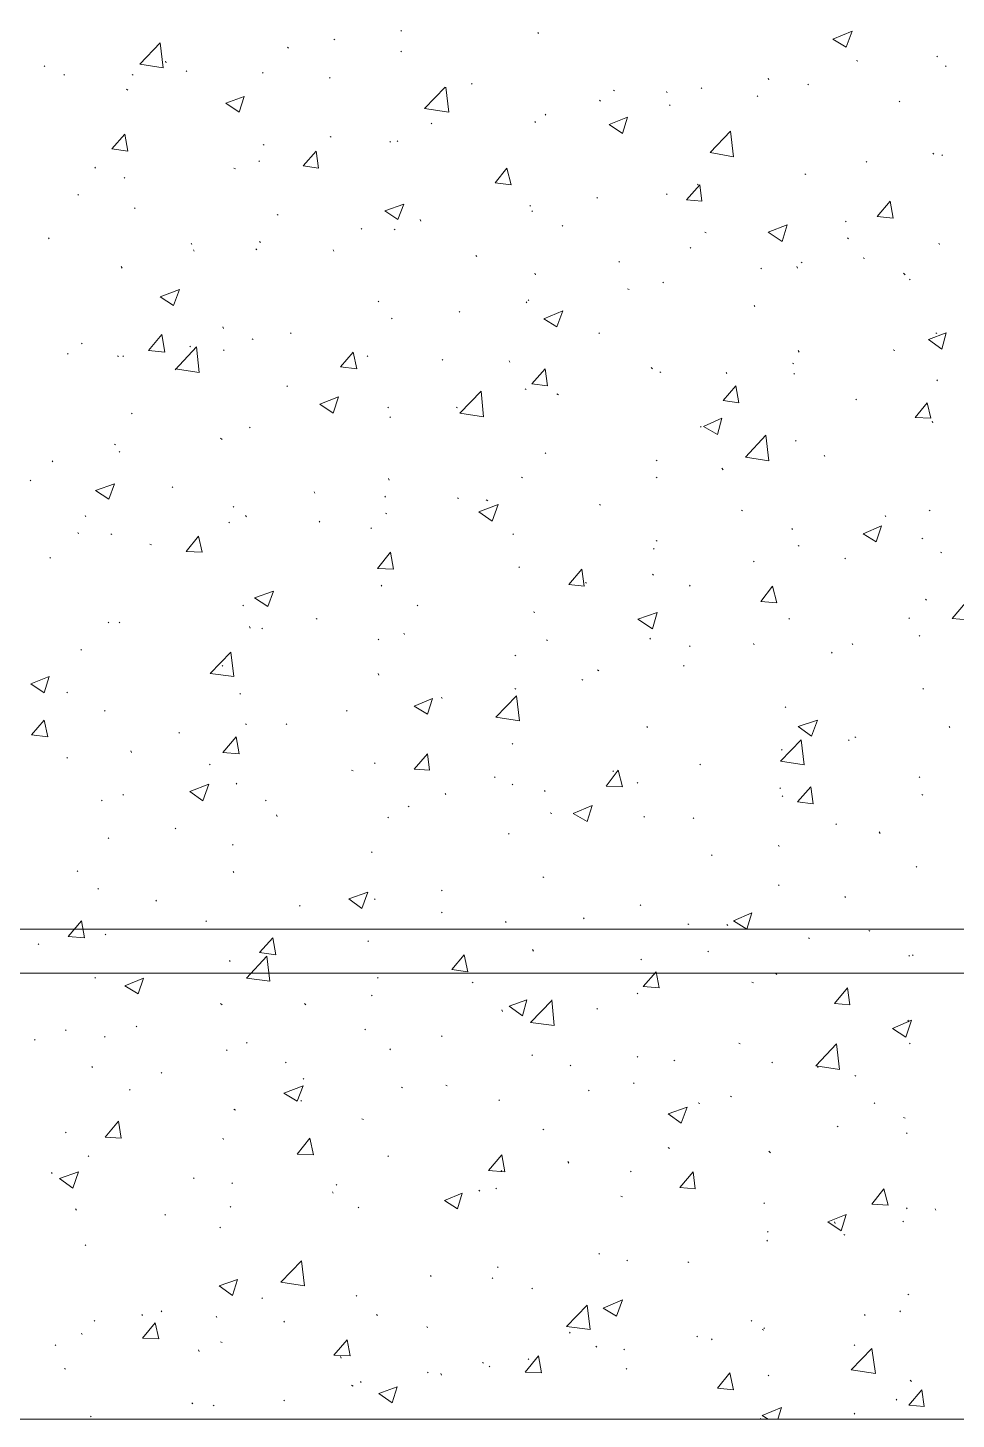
# Model space of a CAD drawing. Header units: millimetres. Extents: x 2928 to 3112, y 1220 to 1280.
# Drawn here: x 2953.118 to 2955.221, y 1240.79 to 1243.941 of the extents above; entities that cross this region are included whole.
import ezdxf

# ---------------------------------------------------------------- set-up
doc = ezdxf.new("R2010")
doc.units = ezdxf.units.MM

msp = doc.modelspace()

# ---------------------------------------------------------------- linework, layer by layer
at = {"color": 253, "linetype": 'Continuous', "lineweight": 5, "true_color": 0x9a9a9a}
for points in [[(2940.97965, 1262.56226), (2981.54689, 1262.56226), (2981.54689, 1240.79028), (2940.97965, 1240.79028)], [(2941.98633, 1261.55224), (2980.53854, 1261.55224), (2980.53854, 1241.8003), (2941.98633, 1241.8003)]]:
    msp.add_lwpolyline(points, close=True, dxfattribs=at)
msp.add_lwpolyline([(2961.2116, 1241.9003), (2942.08633, 1241.9003), (2942.08633, 1247.74538), (2950.25144, 1247.74538), (2950.25144, 1256.61384), (2942.08633, 1256.61384), (2942.08633, 1261.45224), (2961.2116, 1261.45224), (2961.2116, 1249.1904)], dxfattribs=at)
at = {"color": 92, "linetype": 'Continuous', "lineweight": 13, "true_color": 0x00b800}
for points in [[(2953.96483, 1243.93366), (2953.96316, 1243.93533), (2953.96316, 1243.93533)], [(2953.37149, 1243.85866), (2953.41816, 1243.90699), (2953.41816, 1243.90699)], [(2953.42482, 1243.85032), (2953.41816, 1243.90699), (2953.41816, 1243.90699)], [(2953.81316, 1243.91366), (2953.8115, 1243.91533), (2953.8115, 1243.91533)], [(2954.27484, 1243.92866), (2954.27317, 1243.93033), (2954.27317, 1243.93033)], [(2954.94151, 1243.91533), (2954.98485, 1243.93366), (2954.98485, 1243.93366)], [(2954.94151, 1243.91533), (2954.97151, 1243.89699), (2954.97151, 1243.89699)], [(2954.97151, 1243.89699), (2954.98485, 1243.93366), (2954.98485, 1243.93366)], [(2953.70816, 1243.89533), (2953.70649, 1243.89699), (2953.70649, 1243.89699)], [(2953.96483, 1243.88699), (2953.96316, 1243.88866), (2953.96316, 1243.88866)], [(2955.17818, 1243.87533), (2955.17652, 1243.87699), (2955.17652, 1243.87699)], [(2953.15649, 1243.85366), (2953.15482, 1243.85532), (2953.15482, 1243.85532)], [(2953.37149, 1243.85866), (2953.42482, 1243.85032), (2953.42482, 1243.85032)], [(2953.43149, 1243.86199), (2953.42982, 1243.86533), (2953.42982, 1243.86533)], [(2953.47816, 1243.84199), (2953.47649, 1243.84366), (2953.47649, 1243.84366)], [(2954.99818, 1243.86533), (2954.99485, 1243.86699), (2954.99485, 1243.86699)], [(2955.19818, 1243.85366), (2955.19652, 1243.85532), (2955.19652, 1243.85532)], [(2953.20149, 1243.83366), (2953.19982, 1243.83532), (2953.19982, 1243.83532)], [(2953.35649, 1243.83366), (2953.35482, 1243.83532), (2953.35482, 1243.83532)], [(2953.65149, 1243.83866), (2953.64983, 1243.84032), (2953.64983, 1243.84032)], [(2953.80316, 1243.82699), (2953.8015, 1243.82866), (2953.8015, 1243.82866)], [(2954.12483, 1243.81366), (2954.12317, 1243.81532), (2954.12317, 1243.81532)], [(2954.79651, 1243.82366), (2954.79484, 1243.82699), (2954.79484, 1243.82699)], [(2954.88651, 1243.81199), (2954.88484, 1243.81366), (2954.88484, 1243.81366)], [(2953.34482, 1243.80032), (2953.34149, 1243.80199), (2953.34149, 1243.80199)], [(2953.56649, 1243.77032), (2953.60816, 1243.78532), (2953.60816, 1243.78532)], [(2953.59649, 1243.75032), (2953.60816, 1243.78532), (2953.60816, 1243.78532)], [(2954.0165, 1243.75866), (2954.06317, 1243.80699), (2954.06317, 1243.80699)], [(2954.0715, 1243.75032), (2954.06483, 1243.80699), (2954.06483, 1243.80699)], [(2954.4465, 1243.79866), (2954.44484, 1243.80032), (2954.44484, 1243.80032)], [(2954.56651, 1243.79366), (2954.56484, 1243.79699), (2954.56484, 1243.79699)], [(2954.64484, 1243.80366), (2954.64317, 1243.80532), (2954.64317, 1243.80532)], [(2954.77151, 1243.78532), (2954.76984, 1243.78699), (2954.76984, 1243.78699)], [(2953.56649, 1243.77032), (2953.59649, 1243.75032), (2953.59649, 1243.75032)], [(2954.0165, 1243.75866), (2954.0715, 1243.75032), (2954.0715, 1243.75032)], [(2954.41484, 1243.77532), (2954.41317, 1243.77699), (2954.41317, 1243.77699)], [(2954.57317, 1243.76532), (2954.57151, 1243.76699), (2954.57151, 1243.76699)], [(2955.09318, 1243.77366), (2955.09151, 1243.77532), (2955.09151, 1243.77532)], [(2954.03317, 1243.72366), (2954.0315, 1243.72532), (2954.0315, 1243.72532)], [(2954.26817, 1243.72699), (2954.2665, 1243.72866), (2954.2665, 1243.72866)], [(2954.2915, 1243.74366), (2954.28984, 1243.74532), (2954.28984, 1243.74532)], [(2954.43484, 1243.72199), (2954.47651, 1243.73866), (2954.47651, 1243.73866)], [(2954.43484, 1243.72199), (2954.46484, 1243.70199), (2954.46484, 1243.70199)], [(2954.46484, 1243.70199), (2954.47651, 1243.73866), (2954.47651, 1243.73866)], [(2953.30816, 1243.66699), (2953.33816, 1243.70032), (2953.33816, 1243.70032)], [(2953.34482, 1243.66199), (2953.33816, 1243.70032), (2953.33816, 1243.70032)], [(2953.80483, 1243.69366), (2953.80316, 1243.69532), (2953.80316, 1243.69532)], [(2953.93983, 1243.68199), (2953.93816, 1243.68366), (2953.93816, 1243.68366)], [(2953.9565, 1243.68366), (2953.95483, 1243.68532), (2953.95483, 1243.68532)], [(2954.66317, 1243.65866), (2954.70984, 1243.70699), (2954.70984, 1243.70699)], [(2954.71651, 1243.64866), (2954.70984, 1243.70699), (2954.70984, 1243.70699)], [(2953.30816, 1243.66699), (2953.34482, 1243.66199), (2953.34482, 1243.66199)], [(2953.65316, 1243.67532), (2953.65149, 1243.67699), (2953.65149, 1243.67699)], [(2953.74149, 1243.62866), (2953.7715, 1243.66199), (2953.7715, 1243.66199)], [(2953.7765, 1243.62365), (2953.7715, 1243.66199), (2953.7715, 1243.66199)], [(2954.66317, 1243.65866), (2954.71651, 1243.64866), (2954.71651, 1243.64866)], [(2955.16985, 1243.65532), (2955.16818, 1243.65699), (2955.16818, 1243.65699)], [(2955.18985, 1243.65199), (2955.18818, 1243.65366), (2955.18818, 1243.65366)], [(2953.27149, 1243.62365), (2953.26982, 1243.62532), (2953.26982, 1243.62532)], [(2953.58816, 1243.62199), (2953.58483, 1243.62365), (2953.58483, 1243.62365)], [(2953.64316, 1243.63866), (2953.64149, 1243.64032), (2953.64149, 1243.64032)], [(2953.74149, 1243.62866), (2953.7765, 1243.62365), (2953.7765, 1243.62365)], [(2954.1765, 1243.59032), (2954.20317, 1243.62365), (2954.20317, 1243.62365)], [(2954.21317, 1243.58532), (2954.20317, 1243.62365), (2954.20317, 1243.62365)], [(2955.01818, 1243.63699), (2955.01651, 1243.63866), (2955.01651, 1243.63866)], [(2953.33816, 1243.60032), (2953.33649, 1243.60199), (2953.33649, 1243.60199)], [(2954.1765, 1243.59032), (2954.21317, 1243.58532), (2954.21317, 1243.58532)], [(2954.87984, 1243.60865), (2954.87818, 1243.61032), (2954.87818, 1243.61032)], [(2953.23315, 1243.56199), (2953.23149, 1243.56365), (2953.23149, 1243.56365)], [(2954.56651, 1243.56365), (2954.56484, 1243.56532), (2954.56484, 1243.56532)], [(2954.60984, 1243.55199), (2954.63984, 1243.58532), (2954.63984, 1243.58532)], [(2954.63651, 1243.58532), (2954.63484, 1243.58699), (2954.63484, 1243.58699)], [(2954.64484, 1243.54865), (2954.63984, 1243.58532), (2954.63984, 1243.58532)], [(2953.36149, 1243.53199), (2953.35982, 1243.53365), (2953.35982, 1243.53365)], [(2953.9265, 1243.52699), (2953.96983, 1243.54199), (2953.96983, 1243.54199)], [(2953.9265, 1243.52699), (2953.9565, 1243.50699), (2953.9565, 1243.50699)], [(2953.9565, 1243.50699), (2953.96983, 1243.54199), (2953.96983, 1243.54199)], [(2954.2565, 1243.53699), (2954.25484, 1243.53865), (2954.25484, 1243.53865)], [(2954.2615, 1243.52532), (2954.25984, 1243.52699), (2954.25984, 1243.52699)], [(2954.40817, 1243.55532), (2954.4065, 1243.55699), (2954.4065, 1243.55699)], [(2954.60984, 1243.55199), (2954.64484, 1243.54865), (2954.64484, 1243.54865)], [(2955.04151, 1243.51365), (2955.07151, 1243.54865), (2955.07151, 1243.54865)], [(2955.07818, 1243.51032), (2955.07151, 1243.54865), (2955.07151, 1243.54865)], [(2953.68483, 1243.51699), (2953.68316, 1243.51865), (2953.68316, 1243.51865)], [(2954.00817, 1243.50365), (2954.0065, 1243.50699), (2954.0065, 1243.50699)], [(2954.79484, 1243.47865), (2954.83818, 1243.49532), (2954.83818, 1243.49532)], [(2954.82651, 1243.45699), (2954.83818, 1243.49532), (2954.83818, 1243.49532)], [(2954.97151, 1243.50199), (2954.96985, 1243.50365), (2954.96985, 1243.50365)], [(2955.04151, 1243.51365), (2955.07818, 1243.51032), (2955.07818, 1243.51032)], [(2953.16649, 1243.46365), (2953.16482, 1243.46532), (2953.16482, 1243.46532)], [(2953.87483, 1243.48532), (2953.87316, 1243.48699), (2953.87316, 1243.48699)], [(2953.94983, 1243.48365), (2953.94816, 1243.48532), (2953.94816, 1243.48532)], [(2954.32984, 1243.49199), (2954.32817, 1243.49365), (2954.32817, 1243.49365)], [(2954.65484, 1243.47699), (2954.65151, 1243.47865), (2954.65151, 1243.47865)], [(2954.79484, 1243.47865), (2954.82651, 1243.45699), (2954.82651, 1243.45699)], [(2954.97651, 1243.46365), (2954.97485, 1243.46532), (2954.97485, 1243.46532)], [(2953.48982, 1243.45032), (2953.48816, 1243.45365), (2953.48816, 1243.45365)], [(2953.49482, 1243.43532), (2953.49316, 1243.43865), (2953.49316, 1243.43865)], [(2953.63649, 1243.43865), (2953.63483, 1243.44032), (2953.63483, 1243.44032)], [(2953.64483, 1243.45532), (2953.64316, 1243.45699), (2953.64316, 1243.45699)], [(2953.8115, 1243.43532), (2953.80983, 1243.43865), (2953.80983, 1243.43865)], [(2954.61984, 1243.44199), (2954.61817, 1243.44365), (2954.61817, 1243.44365)], [(2955.18318, 1243.45032), (2955.18152, 1243.45365), (2955.18152, 1243.45365)], [(2953.33149, 1243.39699), (2953.32982, 1243.40032), (2953.32982, 1243.40032)], [(2954.13483, 1243.42365), (2954.13317, 1243.42532), (2954.13317, 1243.42532)], [(2954.45817, 1243.41032), (2954.4565, 1243.41199), (2954.4565, 1243.41199)], [(2954.86151, 1243.39699), (2954.85984, 1243.40032), (2954.85984, 1243.40032)], [(2954.87151, 1243.40865), (2954.86984, 1243.41032), (2954.86984, 1243.41032)], [(2955.01318, 1243.41865), (2955.00985, 1243.42032), (2955.00985, 1243.42032)], [(2954.26817, 1243.38198), (2954.2665, 1243.38532), (2954.2665, 1243.38532)], [(2954.77984, 1243.39532), (2954.77818, 1243.39699), (2954.77818, 1243.39699)], [(2955.10485, 1243.38198), (2955.10151, 1243.38532), (2955.10151, 1243.38532)], [(2955.11651, 1243.37032), (2955.11485, 1243.37198), (2955.11485, 1243.37198)], [(2953.41816, 1243.33198), (2953.46149, 1243.34865), (2953.46149, 1243.34865)], [(2953.44816, 1243.31198), (2953.46149, 1243.34865), (2953.46149, 1243.34865)], [(2954.47984, 1243.34865), (2954.47651, 1243.35032), (2954.47651, 1243.35032)], [(2954.55817, 1243.36365), (2954.55651, 1243.36532), (2954.55651, 1243.36532)], [(2953.41816, 1243.33198), (2953.44816, 1243.31198), (2953.44816, 1243.31198)], [(2953.91316, 1243.32032), (2953.9115, 1243.32198), (2953.9115, 1243.32198)], [(2954.24817, 1243.31865), (2954.2465, 1243.32032), (2954.2465, 1243.32032)], [(2954.25317, 1243.32365), (2954.2515, 1243.32532), (2954.2515, 1243.32532)], [(2954.76484, 1243.31032), (2954.76318, 1243.31198), (2954.76318, 1243.31198)], [(2953.94316, 1243.28198), (2953.9415, 1243.28365), (2953.9415, 1243.28365)], [(2954.0965, 1243.29698), (2954.09483, 1243.29865), (2954.09483, 1243.29865)], [(2954.2865, 1243.28198), (2954.32984, 1243.30032), (2954.32984, 1243.30032)], [(2954.2865, 1243.28198), (2954.3165, 1243.26365), (2954.3165, 1243.26365)], [(2954.3165, 1243.26365), (2954.32984, 1243.30032), (2954.32984, 1243.30032)], [(2953.39149, 1243.21032), (2953.42149, 1243.24698), (2953.42149, 1243.24698)], [(2953.42816, 1243.20698), (2953.42149, 1243.24698), (2953.42149, 1243.24698)], [(2953.56149, 1243.26032), (2953.55983, 1243.26365), (2953.55983, 1243.26365)], [(2953.71483, 1243.24865), (2953.71316, 1243.25032), (2953.71316, 1243.25032)], [(2954.41317, 1243.24865), (2954.4115, 1243.25032), (2954.4115, 1243.25032)], [(2955.15818, 1243.23532), (2955.19818, 1243.25032), (2955.19818, 1243.25032)], [(2955.17652, 1243.24865), (2955.17485, 1243.25032), (2955.17485, 1243.25032)], [(2955.18818, 1243.21365), (2955.19818, 1243.25032), (2955.19818, 1243.25032)], [(2953.24149, 1243.22532), (2953.23982, 1243.22698), (2953.23982, 1243.22698)], [(2953.45149, 1243.16698), (2953.49982, 1243.21865), (2953.49982, 1243.21865)], [(2953.48649, 1243.21865), (2953.48482, 1243.22032), (2953.48482, 1243.22032)], [(2953.50649, 1243.16031), (2953.49982, 1243.21865), (2953.49982, 1243.21865)], [(2953.56316, 1243.21032), (2953.56149, 1243.21198), (2953.56149, 1243.21198)], [(2953.62816, 1243.23532), (2953.62649, 1243.23698), (2953.62649, 1243.23698)], [(2955.08151, 1243.21032), (2955.07818, 1243.21198), (2955.07818, 1243.21198)], [(2955.15818, 1243.23532), (2955.18818, 1243.21365), (2955.18818, 1243.21365)], [(2953.20982, 1243.20198), (2953.20815, 1243.20365), (2953.20815, 1243.20365)], [(2953.32316, 1243.19698), (2953.32149, 1243.19865), (2953.32149, 1243.19865)], [(2953.33482, 1243.19698), (2953.33316, 1243.19865), (2953.33316, 1243.19865)], [(2953.39149, 1243.21032), (2953.42816, 1243.20698), (2953.42816, 1243.20698)], [(2953.8265, 1243.17365), (2953.85483, 1243.20698), (2953.85483, 1243.20698)], [(2953.86316, 1243.16865), (2953.85483, 1243.20698), (2953.85483, 1243.20698)], [(2953.88816, 1243.19698), (2953.8865, 1243.19865), (2953.8865, 1243.19865)], [(2954.05817, 1243.18865), (2954.0565, 1243.19032), (2954.0565, 1243.19032)], [(2954.20983, 1243.18365), (2954.20817, 1243.18698), (2954.20817, 1243.18698)], [(2954.85318, 1243.18032), (2954.84984, 1243.18198), (2954.84984, 1243.18198)], [(2954.86484, 1243.20698), (2954.86318, 1243.21032), (2954.86318, 1243.21032)], [(2953.45149, 1243.16865), (2953.50649, 1243.16031), (2953.50649, 1243.16031)], [(2953.8265, 1243.17365), (2953.86316, 1243.16865), (2953.86316, 1243.16865)], [(2954.25984, 1243.13531), (2954.28984, 1243.16865), (2954.28984, 1243.16865)], [(2954.29484, 1243.13031), (2954.28984, 1243.16865), (2954.28984, 1243.16865)], [(2954.53317, 1243.16865), (2954.52984, 1243.17198), (2954.52984, 1243.17198)], [(2954.55151, 1243.16031), (2954.54984, 1243.16198), (2954.54984, 1243.16198)], [(2954.70151, 1243.15865), (2954.69984, 1243.16031), (2954.69984, 1243.16031)], [(2954.85484, 1243.15698), (2954.85318, 1243.15865), (2954.85318, 1243.15865)], [(2953.70649, 1243.12865), (2953.70483, 1243.13031), (2953.70483, 1243.13031)], [(2954.0965, 1243.06865), (2954.14483, 1243.11865), (2954.14483, 1243.11865)], [(2954.14983, 1243.06031), (2954.14483, 1243.11865), (2954.14483, 1243.11865)], [(2954.2465, 1243.12198), (2954.24484, 1243.12365), (2954.24484, 1243.12365)], [(2954.25984, 1243.13531), (2954.29484, 1243.13031), (2954.29484, 1243.13031)], [(2954.69317, 1243.09698), (2954.72151, 1243.13031), (2954.72151, 1243.13031)], [(2954.72818, 1243.09198), (2954.72151, 1243.13031), (2954.72151, 1243.13031)], [(2955.17818, 1243.14198), (2955.17652, 1243.14365), (2955.17652, 1243.14365)], [(2953.77983, 1243.08865), (2953.8215, 1243.10531), (2953.8215, 1243.10531)], [(2953.77983, 1243.08865), (2953.80983, 1243.06865), (2953.80983, 1243.06865)], [(2953.80983, 1243.06865), (2953.8215, 1243.10531), (2953.8215, 1243.10531)], [(2954.31984, 1243.11031), (2954.3165, 1243.11198), (2954.3165, 1243.11198)], [(2954.69317, 1243.09698), (2954.72818, 1243.09198), (2954.72818, 1243.09198)], [(2954.99485, 1243.09865), (2954.99318, 1243.10031), (2954.99318, 1243.10031)], [(2955.12818, 1243.05865), (2955.15485, 1243.09198), (2955.15485, 1243.09198)], [(2955.16318, 1243.05698), (2955.15485, 1243.09198), (2955.15485, 1243.09198)], [(2953.35482, 1243.06698), (2953.35316, 1243.06865), (2953.35316, 1243.06865)], [(2953.93483, 1243.08031), (2953.93316, 1243.08198), (2953.93316, 1243.08198)], [(2953.93983, 1243.05865), (2953.93816, 1243.06031), (2953.93816, 1243.06031)], [(2954.0915, 1243.08031), (2954.08817, 1243.08198), (2954.08817, 1243.08198)], [(2954.0965, 1243.06865), (2954.14983, 1243.06031), (2954.14983, 1243.06031)], [(2954.64817, 1243.03865), (2954.68984, 1243.05698), (2954.68984, 1243.05698)], [(2954.67984, 1243.02031), (2954.68984, 1243.05698), (2954.68984, 1243.05698)], [(2955.12818, 1243.05865), (2955.16318, 1243.05698), (2955.16318, 1243.05698)], [(2953.62149, 1243.03531), (2953.61983, 1243.03698), (2953.61983, 1243.03698)], [(2954.64317, 1243.03698), (2954.64151, 1243.03865), (2954.64151, 1243.03865)], [(2954.64817, 1243.03865), (2954.67984, 1243.02031), (2954.67984, 1243.02031)], [(2955.16818, 1243.04698), (2955.16652, 1243.05031), (2955.16652, 1243.05031)], [(2953.31649, 1242.99698), (2953.31482, 1242.99865), (2953.31482, 1242.99865)], [(2953.55816, 1243.00865), (2953.55483, 1243.01198), (2953.55483, 1243.01198)], [(2954.74318, 1242.96865), (2954.78984, 1243.01865), (2954.78984, 1243.01865)], [(2954.79651, 1242.96031), (2954.78984, 1243.01865), (2954.78984, 1243.01865)], [(2954.85818, 1243.00531), (2954.85651, 1243.00698), (2954.85651, 1243.00698)], [(2953.17482, 1242.95865), (2953.17315, 1242.96031), (2953.17315, 1242.96031)], [(2953.32649, 1242.98031), (2953.32482, 1242.98198), (2953.32482, 1242.98198)], [(2954.2915, 1242.97698), (2954.28984, 1242.97865), (2954.28984, 1242.97865)], [(2954.54317, 1242.96031), (2954.54151, 1242.96198), (2954.54151, 1242.96198)], [(2954.74318, 1242.96865), (2954.79651, 1242.96031), (2954.79651, 1242.96031)], [(2954.92318, 1242.97031), (2954.92151, 1242.97365), (2954.92151, 1242.97365)], [(2954.69317, 1242.94031), (2954.68984, 1242.94365), (2954.68984, 1242.94365)], [(2953.12482, 1242.91531), (2953.12315, 1242.91698), (2953.12315, 1242.91698)], [(2953.27149, 1242.89364), (2953.31482, 1242.90864), (2953.31482, 1242.90864)], [(2953.30149, 1242.87364), (2953.31482, 1242.90864), (2953.31482, 1242.90864)], [(2953.44649, 1242.90031), (2953.44482, 1242.90198), (2953.44482, 1242.90198)], [(2953.9365, 1242.91698), (2953.93483, 1242.92031), (2953.93483, 1242.92031)], [(2954.23817, 1242.92198), (2954.2365, 1242.92364), (2954.2365, 1242.92364)], [(2954.54317, 1242.92198), (2954.54151, 1242.92364), (2954.54151, 1242.92364)], [(2953.27149, 1242.89364), (2953.30149, 1242.87364), (2953.30149, 1242.87364)], [(2953.76816, 1242.88698), (2953.7665, 1242.89031), (2953.7665, 1242.89031)], [(2953.92816, 1242.87864), (2953.9265, 1242.88031), (2953.9265, 1242.88031)], [(2954.09317, 1242.87531), (2954.0915, 1242.87698), (2954.0915, 1242.87698)], [(2954.15983, 1242.87031), (2954.1565, 1242.87198), (2954.1565, 1242.87198)], [(2953.24982, 1242.83364), (2953.24815, 1242.83698), (2953.24815, 1242.83698)], [(2953.58483, 1242.85531), (2953.58316, 1242.85698), (2953.58316, 1242.85698)], [(2953.61316, 1242.83364), (2953.61149, 1242.83698), (2953.61149, 1242.83698)], [(2953.9315, 1242.84031), (2953.92816, 1242.84198), (2953.92816, 1242.84198)], [(2954.13983, 1242.84531), (2954.18317, 1242.86198), (2954.18317, 1242.86198)], [(2954.13983, 1242.84531), (2954.16983, 1242.82364), (2954.16983, 1242.82364)], [(2954.16983, 1242.82364), (2954.18317, 1242.86198), (2954.18317, 1242.86198)], [(2954.41484, 1242.86031), (2954.41317, 1242.86198), (2954.41317, 1242.86198)], [(2954.73651, 1242.84698), (2954.73484, 1242.84864), (2954.73484, 1242.84864)], [(2955.06151, 1242.83364), (2955.05985, 1242.83698), (2955.05985, 1242.83698)], [(2955.16152, 1242.84698), (2955.15985, 1242.84864), (2955.15985, 1242.84864)], [(2953.57483, 1242.82031), (2953.57316, 1242.82198), (2953.57316, 1242.82198)], [(2953.77983, 1242.82198), (2953.77816, 1242.82364), (2953.77816, 1242.82364)], [(2953.8965, 1242.80698), (2953.89483, 1242.80864), (2953.89483, 1242.80864)], [(2954.84984, 1242.80531), (2954.84818, 1242.80698), (2954.84818, 1242.80698)], [(2955.00985, 1242.79531), (2955.05151, 1242.81364), (2955.05151, 1242.81364)], [(2955.03985, 1242.77698), (2955.05151, 1242.81364), (2955.05151, 1242.81364)], [(2953.23315, 1242.79531), (2953.23149, 1242.79864), (2953.23149, 1242.79864)], [(2953.30816, 1242.79364), (2953.30649, 1242.79531), (2953.30649, 1242.79531)], [(2953.39816, 1242.77031), (2953.39482, 1242.77198), (2953.39482, 1242.77198)], [(2953.47649, 1242.75531), (2953.50482, 1242.79031), (2953.50482, 1242.79031)], [(2953.51316, 1242.75364), (2953.50482, 1242.79031), (2953.50482, 1242.79031)], [(2954.21817, 1242.79364), (2954.2165, 1242.79531), (2954.2165, 1242.79531)], [(2954.54317, 1242.77864), (2954.54151, 1242.78031), (2954.54151, 1242.78031)], [(2955.00985, 1242.79531), (2955.03985, 1242.77698), (2955.03985, 1242.77698)], [(2955.14485, 1242.78364), (2955.14318, 1242.78531), (2955.14318, 1242.78531)], [(2953.16982, 1242.74031), (2953.16815, 1242.74198), (2953.16815, 1242.74198)], [(2953.47649, 1242.75531), (2953.51316, 1242.75364), (2953.51316, 1242.75364)], [(2953.90983, 1242.71698), (2953.93983, 1242.75364), (2953.93983, 1242.75364)], [(2953.9465, 1242.71531), (2953.93983, 1242.75364), (2953.93983, 1242.75364)], [(2954.53651, 1242.76031), (2954.53484, 1242.76198), (2954.53484, 1242.76198)], [(2954.86484, 1242.76698), (2954.86318, 1242.76864), (2954.86318, 1242.76864)], [(2954.96985, 1242.73864), (2954.96818, 1242.74031), (2954.96818, 1242.74031)], [(2955.18818, 1242.75198), (2955.18485, 1242.75364), (2955.18485, 1242.75364)], [(2953.90983, 1242.71698), (2953.9465, 1242.71531), (2953.9465, 1242.71531)], [(2954.2315, 1242.71864), (2954.22984, 1242.72031), (2954.22984, 1242.72031)], [(2954.34317, 1242.68031), (2954.37317, 1242.71531), (2954.37317, 1242.71531)], [(2954.37817, 1242.67697), (2954.37317, 1242.71531), (2954.37317, 1242.71531)], [(2954.76318, 1242.73198), (2954.76151, 1242.73364), (2954.76151, 1242.73364)], [(2953.91983, 1242.67697), (2953.91816, 1242.67864), (2953.91816, 1242.67864)], [(2954.34317, 1242.68031), (2954.37817, 1242.67697), (2954.37817, 1242.67697)], [(2954.38317, 1242.68364), (2954.3815, 1242.68531), (2954.3815, 1242.68531)], [(2954.53484, 1242.70198), (2954.53317, 1242.70364), (2954.53317, 1242.70364)], [(2954.61817, 1242.67697), (2954.61651, 1242.67864), (2954.61651, 1242.67864)], [(2954.77818, 1242.64197), (2954.80484, 1242.67697), (2954.80484, 1242.67697)], [(2954.81484, 1242.63864), (2954.80484, 1242.67697), (2954.80484, 1242.67697)], [(2953.63149, 1242.65031), (2953.67483, 1242.66531), (2953.67483, 1242.66531)], [(2953.63149, 1242.65031), (2953.66149, 1242.63031), (2953.66149, 1242.63031)], [(2953.66149, 1242.63031), (2953.67483, 1242.66531), (2953.67483, 1242.66531)], [(2955.15318, 1242.64531), (2955.15151, 1242.64697), (2955.15151, 1242.64697)], [(2953.60649, 1242.63197), (2953.60483, 1242.63364), (2953.60483, 1242.63364)], [(2954.0015, 1242.63197), (2953.99983, 1242.63364), (2953.99983, 1242.63364)], [(2954.2665, 1242.61697), (2954.26317, 1242.61864), (2954.26317, 1242.61864)], [(2954.49984, 1242.60197), (2954.54317, 1242.61697), (2954.54317, 1242.61697)], [(2954.53317, 1242.58031), (2954.54317, 1242.61697), (2954.54317, 1242.61697)], [(2954.77818, 1242.64197), (2954.81484, 1242.63864), (2954.81484, 1242.63864)], [(2955.21152, 1242.60364), (2955.24152, 1242.63864), (2955.24152, 1242.63864)], [(2953.30149, 1242.59364), (2953.29982, 1242.59531), (2953.29982, 1242.59531)], [(2953.32649, 1242.59364), (2953.32482, 1242.59531), (2953.32482, 1242.59531)], [(2953.62149, 1242.58197), (2953.61983, 1242.58531), (2953.61983, 1242.58531)], [(2953.64983, 1242.58031), (2953.64816, 1242.58197), (2953.64816, 1242.58197)], [(2953.77316, 1242.60197), (2953.7715, 1242.60364), (2953.7715, 1242.60364)], [(2954.49984, 1242.60197), (2954.53317, 1242.58031), (2954.53317, 1242.58031)], [(2954.84318, 1242.60197), (2954.84151, 1242.60364), (2954.84151, 1242.60364)], [(2955.11485, 1242.60364), (2955.11318, 1242.60531), (2955.11318, 1242.60531)], [(2955.21152, 1242.60364), (2955.24652, 1242.60031), (2955.24652, 1242.60031)], [(2953.91316, 1242.55531), (2953.9115, 1242.55697), (2953.9115, 1242.55697)], [(2953.9715, 1242.56697), (2953.96983, 1242.57031), (2953.96983, 1242.57031)], [(2954.29484, 1242.55364), (2954.29317, 1242.55531), (2954.29317, 1242.55531)], [(2954.52817, 1242.55697), (2954.52651, 1242.55864), (2954.52651, 1242.55864)], [(2955.13818, 1242.56364), (2955.13651, 1242.56531), (2955.13651, 1242.56531)], [(2953.23982, 1242.53197), (2953.23815, 1242.53364), (2953.23815, 1242.53364)], [(2953.53149, 1242.47864), (2953.57816, 1242.52697), (2953.57816, 1242.52697)], [(2953.58483, 1242.47197), (2953.57816, 1242.52697), (2953.57816, 1242.52697)], [(2954.22317, 1242.51864), (2954.2215, 1242.52031), (2954.2215, 1242.52031)], [(2954.61817, 1242.54031), (2954.61651, 1242.54197), (2954.61651, 1242.54197)], [(2954.76318, 1242.54364), (2954.76151, 1242.54697), (2954.76151, 1242.54697)], [(2954.93985, 1242.52531), (2954.93818, 1242.52697), (2954.93818, 1242.52697)], [(2954.98651, 1242.54364), (2954.98485, 1242.54697), (2954.98485, 1242.54697)], [(2953.55983, 1242.49531), (2953.55816, 1242.49697), (2953.55816, 1242.49697)], [(2954.4115, 1242.48531), (2954.40817, 1242.48697), (2954.40817, 1242.48697)], [(2954.60484, 1242.49531), (2954.60317, 1242.49697), (2954.60317, 1242.49697)], [(2953.12482, 1242.4553), (2953.16649, 1242.47197), (2953.16649, 1242.47197)], [(2953.12482, 1242.4553), (2953.15482, 1242.4353), (2953.15482, 1242.4353)], [(2953.15482, 1242.4353), (2953.16649, 1242.47197), (2953.16649, 1242.47197)], [(2953.53149, 1242.47864), (2953.58483, 1242.47197), (2953.58483, 1242.47197)], [(2953.91316, 1242.47531), (2953.9115, 1242.47864), (2953.9115, 1242.47864)], [(2954.37484, 1242.46364), (2954.37317, 1242.46531), (2954.37317, 1242.46531)], [(2953.20815, 1242.4353), (2953.20649, 1242.43697), (2953.20649, 1242.43697)], [(2953.59983, 1242.43197), (2953.59816, 1242.43364), (2953.59816, 1242.43364)], [(2954.0565, 1242.42197), (2954.05483, 1242.4253), (2954.05483, 1242.4253)], [(2954.17817, 1242.3803), (2954.22483, 1242.42864), (2954.22483, 1242.42864)], [(2954.22317, 1242.44364), (2954.2215, 1242.4453), (2954.2215, 1242.4453)], [(2954.2315, 1242.37197), (2954.22483, 1242.42864), (2954.22483, 1242.42864)], [(2955.14651, 1242.44364), (2955.14485, 1242.4453), (2955.14485, 1242.4453)], [(2953.29315, 1242.39364), (2953.29149, 1242.3953), (2953.29149, 1242.3953)], [(2953.8415, 1242.39364), (2953.83983, 1242.3953), (2953.83983, 1242.3953)], [(2953.99316, 1242.4053), (2954.03483, 1242.42197), (2954.03483, 1242.42197)], [(2953.99316, 1242.4053), (2954.02317, 1242.38697), (2954.02317, 1242.38697)], [(2954.02317, 1242.38697), (2954.03483, 1242.42197), (2954.03483, 1242.42197)], [(2954.83484, 1242.40197), (2954.83318, 1242.40364), (2954.83318, 1242.40364)], [(2953.12649, 1242.3403), (2953.15482, 1242.37364), (2953.15482, 1242.37364)], [(2953.16315, 1242.3353), (2953.15482, 1242.37364), (2953.15482, 1242.37364)], [(2953.61316, 1242.36364), (2953.61149, 1242.3653), (2953.61149, 1242.3653)], [(2953.70483, 1242.36364), (2953.70316, 1242.3653), (2953.70316, 1242.3653)], [(2954.17817, 1242.3803), (2954.2315, 1242.37197), (2954.2315, 1242.37197)], [(2954.86318, 1242.35864), (2954.90651, 1242.37364), (2954.90651, 1242.37364)], [(2954.89318, 1242.33697), (2954.90651, 1242.37364), (2954.90651, 1242.37364)], [(2953.12649, 1242.3403), (2953.16315, 1242.3353), (2953.16315, 1242.3353)], [(2953.46149, 1242.34364), (2953.45982, 1242.3453), (2953.45982, 1242.3453)], [(2953.55983, 1242.3003), (2953.58983, 1242.3353), (2953.58983, 1242.3353)], [(2953.59649, 1242.29697), (2953.58983, 1242.3353), (2953.58983, 1242.3353)], [(2954.52151, 1242.35697), (2954.51984, 1242.35864), (2954.51984, 1242.35864)], [(2954.82318, 1242.2803), (2954.86984, 1242.32864), (2954.86984, 1242.32864)], [(2954.86318, 1242.35864), (2954.89318, 1242.33697), (2954.89318, 1242.33697)], [(2954.87651, 1242.27197), (2954.86984, 1242.32864), (2954.86984, 1242.32864)], [(2954.97818, 1242.32697), (2954.97651, 1242.32864), (2954.97651, 1242.32864)], [(2954.99318, 1242.33364), (2954.99151, 1242.3353), (2954.99151, 1242.3353)], [(2955.20652, 1242.35697), (2955.20485, 1242.35864), (2955.20485, 1242.35864)], [(2953.35316, 1242.3003), (2953.35149, 1242.30364), (2953.35149, 1242.30364)], [(2953.55983, 1242.3003), (2953.59649, 1242.29697), (2953.59649, 1242.29697)], [(2953.99316, 1242.26197), (2954.02317, 1242.29697), (2954.02317, 1242.29697)], [(2954.02817, 1242.2603), (2954.02317, 1242.29697), (2954.02317, 1242.29697)], [(2954.2165, 1242.31864), (2954.21483, 1242.3203), (2954.21483, 1242.3203)], [(2954.82651, 1242.3053), (2954.82484, 1242.30697), (2954.82484, 1242.30697)], [(2953.20815, 1242.28697), (2953.20649, 1242.28864), (2953.20649, 1242.28864)], [(2953.53149, 1242.27197), (2953.52983, 1242.27364), (2953.52983, 1242.27364)], [(2953.90483, 1242.2753), (2953.90316, 1242.27697), (2953.90316, 1242.27697)], [(2954.64151, 1242.27197), (2954.63984, 1242.27364), (2954.63984, 1242.27364)], [(2954.82318, 1242.2803), (2954.87651, 1242.27197), (2954.87651, 1242.27197)], [(2953.85483, 1242.25864), (2953.8515, 1242.2603), (2953.8515, 1242.2603)], [(2953.99316, 1242.26197), (2954.02817, 1242.2603), (2954.02817, 1242.2603)], [(2954.1765, 1242.24364), (2954.17483, 1242.2453), (2954.17483, 1242.2453)], [(2954.42817, 1242.22363), (2954.45484, 1242.2603), (2954.45484, 1242.2603)], [(2954.44484, 1242.25697), (2954.44317, 1242.25864), (2954.44317, 1242.25864)], [(2954.46484, 1242.22197), (2954.45484, 1242.2603), (2954.45484, 1242.2603)], [(2955.13818, 1242.24364), (2955.13651, 1242.2453), (2955.13651, 1242.2453)], [(2953.33482, 1242.20363), (2953.33316, 1242.2053), (2953.33316, 1242.2053)], [(2953.48482, 1242.21197), (2953.52816, 1242.22864), (2953.52816, 1242.22864)], [(2953.48482, 1242.21197), (2953.51482, 1242.1903), (2953.51482, 1242.1903)], [(2953.51482, 1242.1903), (2953.52816, 1242.22864), (2953.52816, 1242.22864)], [(2953.59149, 1242.22864), (2953.58983, 1242.2303), (2953.58983, 1242.2303)], [(2954.06483, 1242.2053), (2954.06317, 1242.20697), (2954.06317, 1242.20697)], [(2954.2165, 1242.22697), (2954.21483, 1242.22864), (2954.21483, 1242.22864)], [(2954.28984, 1242.21197), (2954.28817, 1242.21363), (2954.28817, 1242.21363)], [(2954.42817, 1242.22363), (2954.46484, 1242.22197), (2954.46484, 1242.22197)], [(2954.49984, 1242.2303), (2954.49817, 1242.23197), (2954.49817, 1242.23197)], [(2954.82318, 1242.21863), (2954.82151, 1242.2203), (2954.82151, 1242.2203)], [(2954.86151, 1242.18863), (2954.89151, 1242.22197), (2954.89151, 1242.22197)], [(2954.89651, 1242.18363), (2954.89151, 1242.22197), (2954.89151, 1242.22197)], [(2955.14485, 1242.20363), (2955.14318, 1242.2053), (2955.14318, 1242.2053)], [(2953.28649, 1242.1903), (2953.28482, 1242.19197), (2953.28482, 1242.19197)], [(2953.65816, 1242.1903), (2953.65649, 1242.19197), (2953.65649, 1242.19197)], [(2953.9815, 1242.17697), (2953.97983, 1242.17863), (2953.97983, 1242.17863)], [(2954.35317, 1242.16197), (2954.3965, 1242.1803), (2954.3965, 1242.1803)], [(2954.38484, 1242.14363), (2954.3965, 1242.1803), (2954.3965, 1242.1803)], [(2954.82818, 1242.2003), (2954.82651, 1242.20197), (2954.82651, 1242.20197)], [(2954.86151, 1242.18863), (2954.89651, 1242.18363), (2954.89651, 1242.18363)], [(2953.68316, 1242.1553), (2953.68149, 1242.15863), (2953.68149, 1242.15863)], [(2953.93483, 1242.15197), (2953.93316, 1242.15363), (2953.93316, 1242.15363)], [(2954.30484, 1242.16197), (2954.3015, 1242.16363), (2954.3015, 1242.16363)], [(2954.35317, 1242.16197), (2954.38484, 1242.14363), (2954.38484, 1242.14363)], [(2954.51484, 1242.15363), (2954.51317, 1242.1553), (2954.51317, 1242.1553)], [(2954.62651, 1242.1503), (2954.62484, 1242.15197), (2954.62484, 1242.15197)], [(2953.45316, 1242.12697), (2953.45149, 1242.12863), (2953.45149, 1242.12863)], [(2954.20817, 1242.1153), (2954.2065, 1242.11697), (2954.2065, 1242.11697)], [(2954.94985, 1242.13697), (2954.94818, 1242.13863), (2954.94818, 1242.13863)], [(2955.04818, 1242.11697), (2955.04651, 1242.1203), (2955.04651, 1242.1203)], [(2953.30149, 1242.1053), (2953.29982, 1242.10697), (2953.29982, 1242.10697)], [(2953.58316, 1242.0903), (2953.58149, 1242.09197), (2953.58149, 1242.09197)], [(2954.81984, 1242.08697), (2954.81818, 1242.0903), (2954.81818, 1242.0903)], [(2953.89816, 1242.07363), (2953.8965, 1242.0753), (2953.8965, 1242.0753)], [(2954.66817, 1242.06697), (2954.66651, 1242.06863), (2954.66651, 1242.06863)], [(2953.23149, 1242.0303), (2953.22982, 1242.03197), (2953.22982, 1242.03197)], [(2953.58483, 1242.02863), (2953.58316, 1242.0303), (2953.58316, 1242.0303)], [(2954.2865, 1242.01697), (2954.28484, 1242.01863), (2954.28484, 1242.01863)], [(2955.13151, 1242.0403), (2955.12985, 1242.04197), (2955.12985, 1242.04197)], [(2953.27815, 1241.9903), (2953.27649, 1241.99196), (2953.27649, 1241.99196)], [(2953.84483, 1241.96863), (2953.88816, 1241.98363), (2953.88816, 1241.98363)], [(2953.87483, 1241.94696), (2953.88816, 1241.98363), (2953.88816, 1241.98363)], [(2954.0565, 1241.98696), (2954.05483, 1241.98863), (2954.05483, 1241.98863)], [(2954.81984, 1241.99863), (2954.81818, 1242.0003), (2954.81818, 1242.0003)], [(2953.40982, 1241.96363), (2953.40816, 1241.9653), (2953.40816, 1241.9653)], [(2953.73483, 1241.95196), (2953.73316, 1241.95363), (2953.73316, 1241.95363)], [(2953.84483, 1241.96863), (2953.87483, 1241.94696), (2953.87483, 1241.94696)], [(2953.90483, 1241.96696), (2953.90316, 1241.96863), (2953.90316, 1241.96863)], [(2954.50651, 1241.95363), (2954.50484, 1241.9553), (2954.50484, 1241.9553)], [(2954.96985, 1241.97196), (2954.96818, 1241.97363), (2954.96818, 1241.97363)], [(2954.0565, 1241.93696), (2954.05483, 1241.93863), (2954.05483, 1241.93863)], [(2954.37817, 1241.92363), (2954.3765, 1241.9253), (2954.3765, 1241.9253)], [(2954.71651, 1241.91863), (2954.75818, 1241.93696), (2954.75818, 1241.93696)], [(2954.74651, 1241.9003), (2954.75818, 1241.93696), (2954.75818, 1241.93696)], [(2953.20982, 1241.88363), (2953.23982, 1241.91863), (2953.23982, 1241.91863)], [(2953.24649, 1241.8803), (2953.23982, 1241.91863), (2953.23982, 1241.91863)], [(2953.29482, 1241.88696), (2953.29315, 1241.88863), (2953.29315, 1241.88863)], [(2953.52316, 1241.91696), (2953.52149, 1241.91863), (2953.52149, 1241.91863)], [(2954.2015, 1241.9153), (2954.19983, 1241.91696), (2954.19983, 1241.91696)], [(2954.61484, 1241.9103), (2954.61317, 1241.91196), (2954.61317, 1241.91196)], [(2954.70318, 1241.90863), (2954.70151, 1241.9103), (2954.70151, 1241.9103)], [(2954.71651, 1241.91863), (2954.74651, 1241.9003), (2954.74651, 1241.9003)], [(2955.02485, 1241.8953), (2955.02318, 1241.89696), (2955.02318, 1241.89696)], [(2953.14315, 1241.8653), (2953.14149, 1241.86696), (2953.14149, 1241.86696)], [(2953.20982, 1241.88363), (2953.24649, 1241.8803), (2953.24649, 1241.8803)], [(2953.64316, 1241.84696), (2953.67316, 1241.8803), (2953.67316, 1241.8803)], [(2953.67983, 1241.84196), (2953.67316, 1241.8803), (2953.67316, 1241.8803)], [(2953.88983, 1241.87196), (2953.88816, 1241.87363), (2953.88816, 1241.87363)], [(2954.88818, 1241.87863), (2954.88651, 1241.8803), (2954.88651, 1241.8803)], [(2953.57649, 1241.82696), (2953.57483, 1241.82863), (2953.57483, 1241.82863)], [(2953.61316, 1241.78863), (2953.65983, 1241.83863), (2953.65983, 1241.83863)], [(2953.64316, 1241.84696), (2953.67983, 1241.84196), (2953.67983, 1241.84196)], [(2953.66649, 1241.78196), (2953.65983, 1241.83863), (2953.65983, 1241.83863)], [(2954.07817, 1241.80863), (2954.1065, 1241.84196), (2954.1065, 1241.84196)], [(2954.11483, 1241.80363), (2954.1065, 1241.84196), (2954.1065, 1241.84196)], [(2954.26317, 1241.8503), (2954.2615, 1241.85363), (2954.2615, 1241.85363)], [(2954.50817, 1241.8303), (2954.50651, 1241.83196), (2954.50651, 1241.83196)], [(2954.65984, 1241.84863), (2954.65817, 1241.8503), (2954.65817, 1241.8503)], [(2955.11485, 1241.83863), (2955.11318, 1241.8403), (2955.11318, 1241.8403)], [(2955.12318, 1241.8403), (2955.12151, 1241.84196), (2955.12151, 1241.84196)], [(2954.07817, 1241.80863), (2954.11483, 1241.80363), (2954.11483, 1241.80363)], [(2954.51151, 1241.7703), (2954.54151, 1241.80363), (2954.54151, 1241.80363)], [(2954.54817, 1241.76696), (2954.54151, 1241.80363), (2954.54151, 1241.80363)], [(2954.81484, 1241.79696), (2954.81151, 1241.8003), (2954.81151, 1241.8003)], [(2953.27149, 1241.78863), (2953.26982, 1241.7903), (2953.26982, 1241.7903)], [(2953.33816, 1241.77196), (2953.37982, 1241.78863), (2953.37982, 1241.78863)], [(2953.33816, 1241.77196), (2953.36816, 1241.75363), (2953.36816, 1241.75363)], [(2953.36816, 1241.75363), (2953.37982, 1241.78863), (2953.37982, 1241.78863)], [(2953.61316, 1241.78863), (2953.66649, 1241.78196), (2953.66649, 1241.78196)], [(2953.9115, 1241.78863), (2953.90983, 1241.7903), (2953.90983, 1241.7903)], [(2954.1265, 1241.77863), (2954.12483, 1241.7803), (2954.12483, 1241.7803)], [(2954.51151, 1241.7703), (2954.54817, 1241.76696), (2954.54817, 1241.76696)], [(2954.76151, 1241.77863), (2954.75818, 1241.7803), (2954.75818, 1241.7803)], [(2954.94485, 1241.73196), (2954.97485, 1241.76696), (2954.97485, 1241.76696)], [(2954.97985, 1241.72863), (2954.97485, 1241.76696), (2954.97485, 1241.76696)], [(2953.55816, 1241.72863), (2953.55483, 1241.73196), (2953.55483, 1241.73196)], [(2953.74816, 1241.72863), (2953.74483, 1241.73196), (2953.74483, 1241.73196)], [(2953.89816, 1241.74863), (2953.8965, 1241.75029), (2953.8965, 1241.75029)], [(2954.20817, 1241.72529), (2954.24817, 1241.74029), (2954.24817, 1241.74029)], [(2954.23817, 1241.70363), (2954.24817, 1241.74029), (2954.24817, 1241.74029)], [(2954.2565, 1241.68863), (2954.30484, 1241.73863), (2954.30484, 1241.73863)], [(2954.30984, 1241.68196), (2954.30484, 1241.74029), (2954.30484, 1241.74029)], [(2954.49984, 1241.75363), (2954.49817, 1241.75529), (2954.49817, 1241.75529)], [(2954.94485, 1241.73196), (2954.97985, 1241.72863), (2954.97985, 1241.72863)], [(2954.19317, 1241.71363), (2954.1915, 1241.71696), (2954.1915, 1241.71696)], [(2954.20817, 1241.72529), (2954.23817, 1241.70363), (2954.23817, 1241.70363)], [(2954.40817, 1241.71863), (2954.4065, 1241.72029), (2954.4065, 1241.72029)], [(2953.20482, 1241.67029), (2953.20315, 1241.67196), (2953.20315, 1241.67196)], [(2953.36482, 1241.67863), (2953.36316, 1241.68029), (2953.36316, 1241.68029)], [(2953.88316, 1241.67196), (2953.8815, 1241.67363), (2953.8815, 1241.67363)], [(2954.2565, 1241.68863), (2954.30984, 1241.68196), (2954.30984, 1241.68196)], [(2955.07651, 1241.67529), (2955.11985, 1241.69363), (2955.11985, 1241.69363)], [(2955.07651, 1241.67529), (2955.10651, 1241.65529), (2955.10651, 1241.65529)], [(2955.10651, 1241.65529), (2955.11985, 1241.69363), (2955.11985, 1241.69363)], [(2955.11318, 1241.69029), (2955.11151, 1241.69363), (2955.11151, 1241.69363)], [(2953.13482, 1241.64863), (2953.13315, 1241.65029), (2953.13315, 1241.65029)], [(2953.29315, 1241.65529), (2953.29149, 1241.65696), (2953.29149, 1241.65696)], [(2953.61483, 1241.64196), (2953.61316, 1241.64363), (2953.61316, 1241.64363)], [(2954.0565, 1241.65696), (2954.05483, 1241.65863), (2954.05483, 1241.65863)], [(2954.73151, 1241.64029), (2954.72818, 1241.64196), (2954.72818, 1241.64196)], [(2954.90318, 1241.59029), (2954.94985, 1241.64029), (2954.94985, 1241.64029)], [(2954.95651, 1241.58196), (2954.94985, 1241.64029), (2954.94985, 1241.64029)], [(2955.11651, 1241.64029), (2955.11485, 1241.64196), (2955.11485, 1241.64196)], [(2953.56983, 1241.62529), (2953.56816, 1241.62696), (2953.56816, 1241.62696)], [(2953.93983, 1241.62696), (2953.93816, 1241.62863), (2953.93816, 1241.62863)], [(2954.2615, 1241.61363), (2954.25984, 1241.61529), (2954.25984, 1241.61529)], [(2954.49984, 1241.61029), (2954.49817, 1241.61196), (2954.49817, 1241.61196)], [(2954.58317, 1241.60196), (2954.58151, 1241.60363), (2954.58151, 1241.60363)], [(2953.26482, 1241.58696), (2953.26315, 1241.58863), (2953.26315, 1241.58863)], [(2953.42149, 1241.57363), (2953.41982, 1241.57529), (2953.41982, 1241.57529)], [(2953.70316, 1241.59696), (2953.70149, 1241.59863), (2953.70149, 1241.59863)], [(2954.34817, 1241.59029), (2954.3465, 1241.59196), (2954.3465, 1241.59196)], [(2954.80484, 1241.59696), (2954.80318, 1241.59863), (2954.80318, 1241.59863)], [(2954.90318, 1241.59029), (2954.95651, 1241.58196), (2954.95651, 1241.58196)], [(2954.90818, 1241.58696), (2954.90651, 1241.58863), (2954.90651, 1241.58863)], [(2953.69816, 1241.52863), (2953.74149, 1241.54529), (2953.74149, 1241.54529)], [(2953.72816, 1241.51029), (2953.74149, 1241.54529), (2953.74149, 1241.54529)], [(2953.74316, 1241.56029), (2953.74149, 1241.56196), (2953.74149, 1241.56196)], [(2953.9665, 1241.54029), (2953.96483, 1241.54196), (2953.96483, 1241.54196)], [(2954.06817, 1241.54529), (2954.06483, 1241.54696), (2954.06483, 1241.54696)], [(2954.49151, 1241.55029), (2954.48984, 1241.55196), (2954.48984, 1241.55196)], [(2954.99318, 1241.56696), (2954.99151, 1241.56863), (2954.99151, 1241.56863)], [(2953.34982, 1241.53529), (2953.34816, 1241.53696), (2953.34816, 1241.53696)], [(2953.69816, 1241.52863), (2953.72816, 1241.51029), (2953.72816, 1241.51029)], [(2953.73816, 1241.51029), (2953.73649, 1241.51196), (2953.73649, 1241.51196)], [(2954.1865, 1241.51196), (2954.18483, 1241.51362), (2954.18483, 1241.51362)], [(2954.38984, 1241.53363), (2954.38817, 1241.53529), (2954.38817, 1241.53529)], [(2954.71151, 1241.52029), (2954.70984, 1241.52196), (2954.70984, 1241.52196)], [(2953.58816, 1241.49029), (2953.58483, 1241.49196), (2953.58483, 1241.49196)], [(2954.56817, 1241.48196), (2954.61151, 1241.49696), (2954.61151, 1241.49696)], [(2954.56817, 1241.48196), (2954.59817, 1241.46029), (2954.59817, 1241.46029)], [(2954.59817, 1241.46029), (2954.61151, 1241.49696), (2954.61151, 1241.49696)], [(2954.63984, 1241.50529), (2954.63651, 1241.50696), (2954.63651, 1241.50696)], [(2955.03651, 1241.50529), (2955.03485, 1241.50696), (2955.03485, 1241.50696)], [(2953.29315, 1241.42862), (2953.32316, 1241.46529), (2953.32316, 1241.46529)], [(2953.32982, 1241.42696), (2953.32316, 1241.46529), (2953.32316, 1241.46529)], [(2953.87816, 1241.46862), (2953.87483, 1241.47029), (2953.87483, 1241.47029)], [(2954.2865, 1241.44529), (2954.28484, 1241.44696), (2954.28484, 1241.44696)], [(2954.95318, 1241.45196), (2954.95151, 1241.45362), (2954.95151, 1241.45362)], [(2955.10485, 1241.47196), (2955.10151, 1241.47362), (2955.10151, 1241.47362)], [(2953.20482, 1241.43862), (2953.20315, 1241.44029), (2953.20315, 1241.44029)], [(2953.29315, 1241.42862), (2953.32982, 1241.42696), (2953.32982, 1241.42696)], [(2953.56149, 1241.42362), (2953.55983, 1241.42696), (2953.55983, 1241.42696)], [(2953.72816, 1241.39029), (2953.75649, 1241.42696), (2953.75649, 1241.42696)], [(2953.76483, 1241.38862), (2953.75649, 1241.42696), (2953.75649, 1241.42696)], [(2955.10985, 1241.43696), (2955.10818, 1241.43862), (2955.10818, 1241.43862)], [(2953.25649, 1241.38529), (2953.25482, 1241.38696), (2953.25482, 1241.38696)], [(2953.72816, 1241.39029), (2953.76483, 1241.38862), (2953.76483, 1241.38862)], [(2953.93483, 1241.38529), (2953.93316, 1241.38696), (2953.93316, 1241.38696)], [(2954.1615, 1241.35362), (2954.1915, 1241.38862), (2954.1915, 1241.38862)], [(2954.19817, 1241.35029), (2954.1915, 1241.38862), (2954.1915, 1241.38862)], [(2954.57151, 1241.40362), (2954.56817, 1241.40529), (2954.56817, 1241.40529)], [(2954.79984, 1241.39362), (2954.79651, 1241.39696), (2954.79651, 1241.39696)], [(2954.1615, 1241.35362), (2954.19817, 1241.35029), (2954.19817, 1241.35029)], [(2954.1915, 1241.35196), (2954.18983, 1241.35362), (2954.18983, 1241.35362)], [(2954.34317, 1241.37029), (2954.3415, 1241.37362), (2954.3415, 1241.37362)], [(2954.48484, 1241.35029), (2954.48317, 1241.35196), (2954.48317, 1241.35196)], [(2953.17315, 1241.34696), (2953.17149, 1241.34862), (2953.17149, 1241.34862)], [(2953.18982, 1241.33529), (2953.23315, 1241.35029), (2953.23315, 1241.35029)], [(2953.18982, 1241.33529), (2953.21982, 1241.31362), (2953.21982, 1241.31362)], [(2953.21982, 1241.31362), (2953.23315, 1241.35029), (2953.23315, 1241.35029)], [(2953.49482, 1241.33529), (2953.49316, 1241.33696), (2953.49316, 1241.33696)], [(2953.58149, 1241.32362), (2953.57983, 1241.32529), (2953.57983, 1241.32529)], [(2953.81816, 1241.32029), (2953.8165, 1241.32196), (2953.8165, 1241.32196)], [(2954.59484, 1241.31529), (2954.62484, 1241.35029), (2954.62484, 1241.35029)], [(2954.62984, 1241.31196), (2954.62484, 1241.35029), (2954.62484, 1241.35029)], [(2953.80983, 1241.30196), (2953.80816, 1241.30529), (2953.80816, 1241.30529)], [(2954.0615, 1241.28529), (2954.1015, 1241.30196), (2954.1015, 1241.30196)], [(2954.0915, 1241.26695), (2954.1015, 1241.30196), (2954.1015, 1241.30196)], [(2954.1415, 1241.30696), (2954.13983, 1241.30862), (2954.13983, 1241.30862)], [(2954.17983, 1241.31196), (2954.17817, 1241.31362), (2954.17817, 1241.31362)], [(2954.46484, 1241.29362), (2954.46151, 1241.29529), (2954.46151, 1241.29529)], [(2954.59484, 1241.31529), (2954.62984, 1241.31196), (2954.62984, 1241.31196)], [(2955.02985, 1241.27695), (2955.05651, 1241.31196), (2955.05651, 1241.31196)], [(2955.06651, 1241.27529), (2955.05651, 1241.31196), (2955.05651, 1241.31196)], [(2953.22815, 1241.26362), (2953.22649, 1241.26695), (2953.22649, 1241.26695)], [(2953.57816, 1241.27029), (2953.57649, 1241.27195), (2953.57649, 1241.27195)], [(2953.86816, 1241.26862), (2953.8665, 1241.27029), (2953.8665, 1241.27029)], [(2954.0615, 1241.28529), (2954.0915, 1241.26695), (2954.0915, 1241.26695)], [(2954.78651, 1241.27862), (2954.78484, 1241.28029), (2954.78484, 1241.28029)], [(2955.02985, 1241.27695), (2955.06651, 1241.27529), (2955.06651, 1241.27529)], [(2955.10985, 1241.26695), (2955.10818, 1241.26862), (2955.10818, 1241.26862)], [(2955.17485, 1241.26362), (2955.17318, 1241.26695), (2955.17318, 1241.26695)], [(2953.42982, 1241.25195), (2953.42816, 1241.25362), (2953.42816, 1241.25362)], [(2954.92985, 1241.23695), (2954.97151, 1241.25362), (2954.97151, 1241.25362)], [(2954.92985, 1241.23695), (2954.95985, 1241.21695), (2954.95985, 1241.21695)], [(2954.94651, 1241.23362), (2954.94485, 1241.23695), (2954.94485, 1241.23695)], [(2954.95985, 1241.21695), (2954.97151, 1241.25362), (2954.97151, 1241.25362)], [(2955.10151, 1241.23695), (2955.09985, 1241.23862), (2955.09985, 1241.23862)], [(2953.55483, 1241.22362), (2953.55316, 1241.22529), (2953.55316, 1241.22529)], [(2954.79318, 1241.19362), (2954.79151, 1241.19529), (2954.79151, 1241.19529)], [(2954.79484, 1241.21362), (2954.79318, 1241.21529), (2954.79318, 1241.21529)], [(2954.96818, 1241.20695), (2954.96651, 1241.20862), (2954.96651, 1241.20862)], [(2953.24982, 1241.18362), (2953.24815, 1241.18529), (2953.24815, 1241.18529)], [(2954.41317, 1241.16362), (2954.4115, 1241.16529), (2954.4115, 1241.16529)], [(2953.69149, 1241.10029), (2953.73816, 1241.14862), (2953.73816, 1241.14862)], [(2953.74483, 1241.09195), (2953.73816, 1241.14862), (2953.73816, 1241.14862)], [(2954.18317, 1241.13362), (2954.1815, 1241.13529), (2954.1815, 1241.13529)], [(2954.47651, 1241.14862), (2954.47484, 1241.15029), (2954.47484, 1241.15029)], [(2954.61484, 1241.14529), (2954.61317, 1241.14695), (2954.61317, 1241.14695)], [(2953.55149, 1241.09195), (2953.59316, 1241.10695), (2953.59316, 1241.10695)], [(2953.58149, 1241.07029), (2953.59316, 1241.10695), (2953.59316, 1241.10695)], [(2953.69149, 1241.10029), (2953.74483, 1241.09195), (2953.74483, 1241.09195)], [(2954.0315, 1241.11362), (2954.02983, 1241.11529), (2954.02983, 1241.11529)], [(2954.1715, 1241.10862), (2954.16983, 1241.11029), (2954.16983, 1241.11029)], [(2953.55149, 1241.09195), (2953.58149, 1241.07029), (2953.58149, 1241.07029)], [(2953.86316, 1241.06862), (2953.8615, 1241.07029), (2953.8615, 1241.07029)], [(2954.2615, 1241.08529), (2954.25984, 1241.08695), (2954.25984, 1241.08695)], [(2955.11318, 1241.07195), (2955.11151, 1241.07362), (2955.11151, 1241.07362)], [(2953.64983, 1241.06362), (2953.64816, 1241.06529), (2953.64816, 1241.06529)], [(2954.33817, 1241.00028), (2954.38484, 1241.04862), (2954.38484, 1241.04862)], [(2954.3915, 1240.99362), (2954.38484, 1241.04862), (2954.38484, 1241.04862)], [(2954.4215, 1241.04195), (2954.46484, 1241.06028), (2954.46484, 1241.06028)], [(2954.4215, 1241.04195), (2954.4515, 1241.02362), (2954.4515, 1241.02362)], [(2954.4515, 1241.02362), (2954.46484, 1241.06028), (2954.46484, 1241.06028)], [(2953.26982, 1241.01195), (2953.26815, 1241.01362), (2953.26815, 1241.01362)], [(2953.37816, 1241.02528), (2953.37649, 1241.02695), (2953.37649, 1241.02695)], [(2953.37816, 1240.97362), (2953.40649, 1241.00862), (2953.40649, 1241.00862)], [(2953.41482, 1240.97195), (2953.40649, 1241.00862), (2953.40649, 1241.00862)], [(2953.42149, 1241.03362), (2953.41982, 1241.03528), (2953.41982, 1241.03528)], [(2953.54649, 1241.02028), (2953.54483, 1241.02362), (2953.54483, 1241.02362)], [(2953.69983, 1241.01028), (2953.69816, 1241.01195), (2953.69816, 1241.01195)], [(2953.90983, 1241.02528), (2953.90816, 1241.02695), (2953.90816, 1241.02695)], [(2954.75818, 1241.01195), (2954.75651, 1241.01362), (2954.75651, 1241.01362)], [(2955.01485, 1241.02528), (2955.01318, 1241.02695), (2955.01318, 1241.02695)], [(2955.09485, 1241.03362), (2955.09318, 1241.03528), (2955.09318, 1241.03528)], [(2953.24149, 1240.98195), (2953.23982, 1240.98528), (2953.23982, 1240.98528)], [(2953.37816, 1240.97362), (2953.41482, 1240.97195), (2953.41482, 1240.97195)], [(2954.02317, 1240.99695), (2954.0215, 1241.00028), (2954.0215, 1241.00028)], [(2954.33817, 1241.00028), (2954.3915, 1240.99362), (2954.3915, 1240.99362)], [(2954.3465, 1240.98528), (2954.34484, 1240.98695), (2954.34484, 1240.98695)], [(2954.63484, 1240.97695), (2954.63317, 1240.97862), (2954.63317, 1240.97862)], [(2954.78484, 1240.99195), (2954.78151, 1240.99362), (2954.78151, 1240.99362)], [(2954.78651, 1240.99528), (2954.78484, 1240.99695), (2954.78484, 1240.99695)], [(2953.18149, 1240.95695), (2953.17982, 1240.95862), (2953.17982, 1240.95862)], [(2953.50649, 1240.94362), (2953.50482, 1240.94695), (2953.50482, 1240.94695)], [(2953.55816, 1240.96362), (2953.55483, 1240.96528), (2953.55483, 1240.96528)], [(2953.8115, 1240.93528), (2953.8415, 1240.97028), (2953.8415, 1240.97028)], [(2953.84816, 1240.93362), (2953.8415, 1240.97028), (2953.8415, 1240.97028)], [(2954.4065, 1240.95362), (2954.40484, 1240.95528), (2954.40484, 1240.95528)], [(2954.46984, 1240.94695), (2954.46817, 1240.94862), (2954.46817, 1240.94862)], [(2954.66817, 1240.97028), (2954.66651, 1240.97195), (2954.66651, 1240.97195)], [(2954.98318, 1240.90195), (2955.02985, 1240.95028), (2955.02985, 1240.95028)], [(2954.99151, 1240.95695), (2954.98985, 1240.95862), (2954.98985, 1240.95862)], [(2955.03818, 1240.89362), (2955.02985, 1240.95028), (2955.02985, 1240.95028)], [(2953.8115, 1240.93528), (2953.84816, 1240.93362), (2953.84816, 1240.93362)], [(2953.82816, 1240.92862), (2953.8265, 1240.93195), (2953.8265, 1240.93195)], [(2954.14983, 1240.91695), (2954.14817, 1240.91862), (2954.14817, 1240.91862)], [(2954.24484, 1240.89695), (2954.27484, 1240.93362), (2954.27484, 1240.93362)], [(2954.25317, 1240.92528), (2954.2515, 1240.92695), (2954.2515, 1240.92695)], [(2954.2815, 1240.89528), (2954.27484, 1240.93362), (2954.27484, 1240.93362)], [(2953.20315, 1240.90362), (2953.20149, 1240.90528), (2953.20149, 1240.90528)], [(2954.02483, 1240.89528), (2954.02317, 1240.89695), (2954.02317, 1240.89695)], [(2954.05483, 1240.89028), (2954.05317, 1240.89362), (2954.05317, 1240.89362)], [(2954.16483, 1240.90862), (2954.16317, 1240.91028), (2954.16317, 1240.91028)], [(2954.24484, 1240.89695), (2954.2815, 1240.89528), (2954.2815, 1240.89528)], [(2954.47484, 1240.90362), (2954.47317, 1240.90528), (2954.47317, 1240.90528)], [(2954.67984, 1240.86028), (2954.70818, 1240.89528), (2954.70818, 1240.89528)], [(2954.71651, 1240.85695), (2954.70818, 1240.89528), (2954.70818, 1240.89528)], [(2954.79651, 1240.88862), (2954.79484, 1240.89028), (2954.79484, 1240.89028)], [(2954.98318, 1240.90195), (2955.03818, 1240.89362), (2955.03818, 1240.89362)], [(2953.85483, 1240.86528), (2953.8515, 1240.86695), (2953.8515, 1240.86695)], [(2953.87316, 1240.87362), (2953.8715, 1240.87528), (2953.8715, 1240.87528)], [(2953.91316, 1240.84862), (2953.95483, 1240.86362), (2953.95483, 1240.86362)], [(2953.91316, 1240.84862), (2953.94316, 1240.82695), (2953.94316, 1240.82695)], [(2953.94316, 1240.82695), (2953.95483, 1240.86362), (2953.95483, 1240.86362)], [(2954.67984, 1240.86028), (2954.71651, 1240.85695), (2954.71651, 1240.85695)], [(2955.11318, 1240.82195), (2955.14318, 1240.85695), (2955.14318, 1240.85695)], [(2955.11985, 1240.87528), (2955.11651, 1240.87862), (2955.11651, 1240.87862)], [(2955.14818, 1240.81861), (2955.14318, 1240.85695), (2955.14318, 1240.85695)], [(2953.49149, 1240.82528), (2953.48982, 1240.82695), (2953.48982, 1240.82695)], [(2953.53983, 1240.82028), (2953.53816, 1240.82195), (2953.53816, 1240.82195)], [(2953.69983, 1240.83195), (2953.69816, 1240.83362), (2953.69816, 1240.83362)], [(2954.78151, 1240.79861), (2954.82484, 1240.81695), (2954.82484, 1240.81695)], [(2954.81651, 1240.79028), (2954.82484, 1240.81695), (2954.82484, 1240.81695)], [(2955.08651, 1240.83362), (2955.08485, 1240.83528), (2955.08485, 1240.83528)], [(2955.11318, 1240.82195), (2955.14818, 1240.81861), (2955.14818, 1240.81861)], [(2953.26149, 1240.79528), (2953.25982, 1240.79695), (2953.25982, 1240.79695)], [(2954.77818, 1240.79028), (2954.77651, 1240.79195), (2954.77651, 1240.79195)], [(2954.78151, 1240.79861), (2954.79484, 1240.79028), (2954.79484, 1240.79028)], [(2954.99151, 1240.80195), (2954.98985, 1240.80361), (2954.98985, 1240.80361)]]:
    msp.add_lwpolyline(points, dxfattribs=at)

doc.saveas('drawing.dxf')
